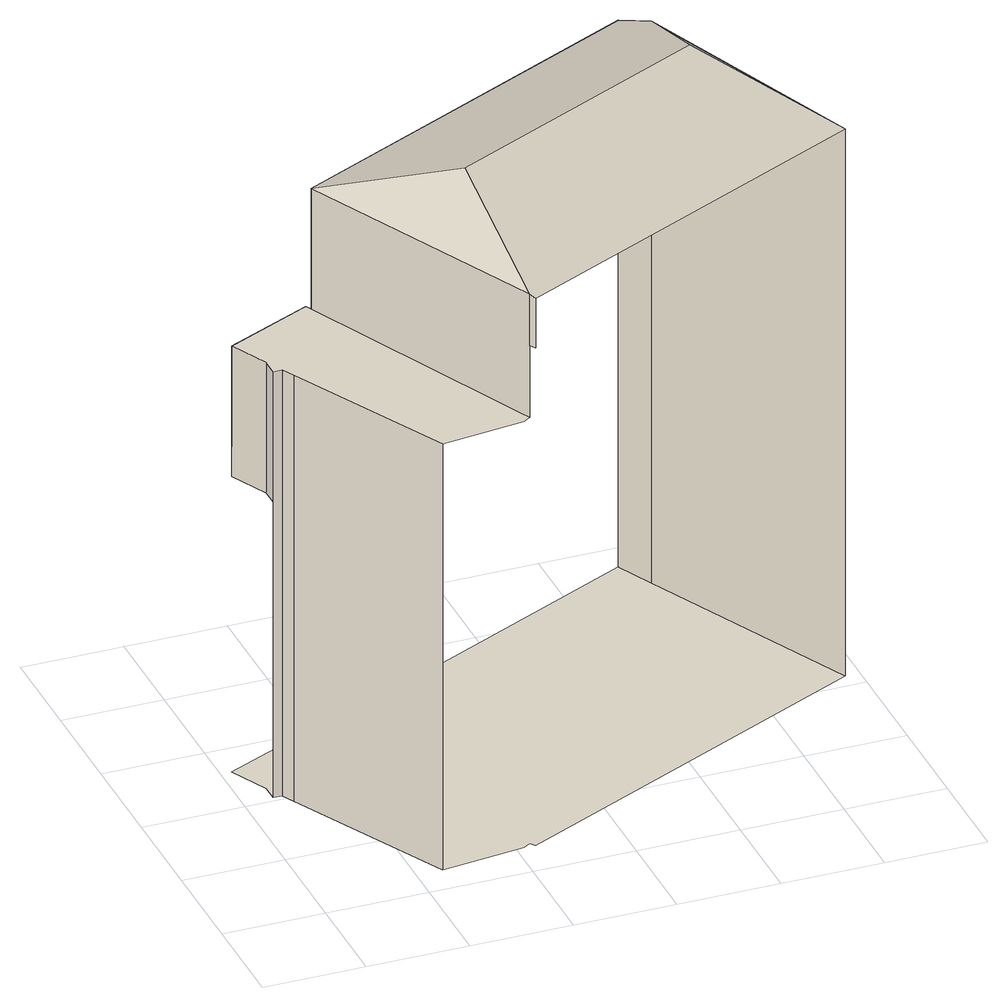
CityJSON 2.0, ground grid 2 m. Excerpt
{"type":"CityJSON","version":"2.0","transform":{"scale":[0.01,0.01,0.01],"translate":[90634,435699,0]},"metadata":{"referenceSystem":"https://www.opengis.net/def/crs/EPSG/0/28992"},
"CityObjects":{
"building1":{"type":"Building","attributes":{"TerrainHeight":2.33,"bron_tex":"UltraCAM-X 10cm juni 2008","voll_tex":"complete","bron_geo":"Lidar 15-30 punten - nov. 2008","status":"1"},"geometry":[{"type":"MultiSurface","lod":"2","boundaries":[[[0,1,2,3,4]],[[5,6,7,8,9,10,11,12,13,14]],[[1,15,16,17,2]],[[0,15,1]],[[2,17,3]],[[18,19,20,21,22,23,24,25,26,27,28,29,30,31]],[[0,4,32,33]],[[4,3,20,19]],[[5,14,34,35]],[[14,13,33,36]],[[10,9,26,25]],[[9,8,27,26]],[[8,7,28,27]],[[7,6,37,38]],[[6,5,39,37]],[[16,15,40,41]],[[15,0,13,12]],[[3,17,21,20]]]}]}
},
"vertices":[
[202,590,1146],[419,383,1257],[951,637,1257],[964,863,1178],[929,936,1147],[22,521,893],[59,445,893],[59,410,893],[76,410,893],[89,384,893],[251,64,893],[416,85,893],[431,94,893],[202,590,893],[196,602,893],[431,94,1152],[438,83,1147],[1171,433,1147],[202,590,0],[929,936,0],[964,863,0],[1171,433,0],[438,83,0],[431,94,0],[416,85,0],[251,64,0],[89,384,0],[76,410,0],[59,410,0],[59,445,0],[22,521,0],[196,602,0],[929,936,872],[202,590,872],[196,602,682],[22,521,682],[196,602,881],[59,445,620],[59,410,620],[22,521,620],[431,94,1044],[438,83,1043]
]}
